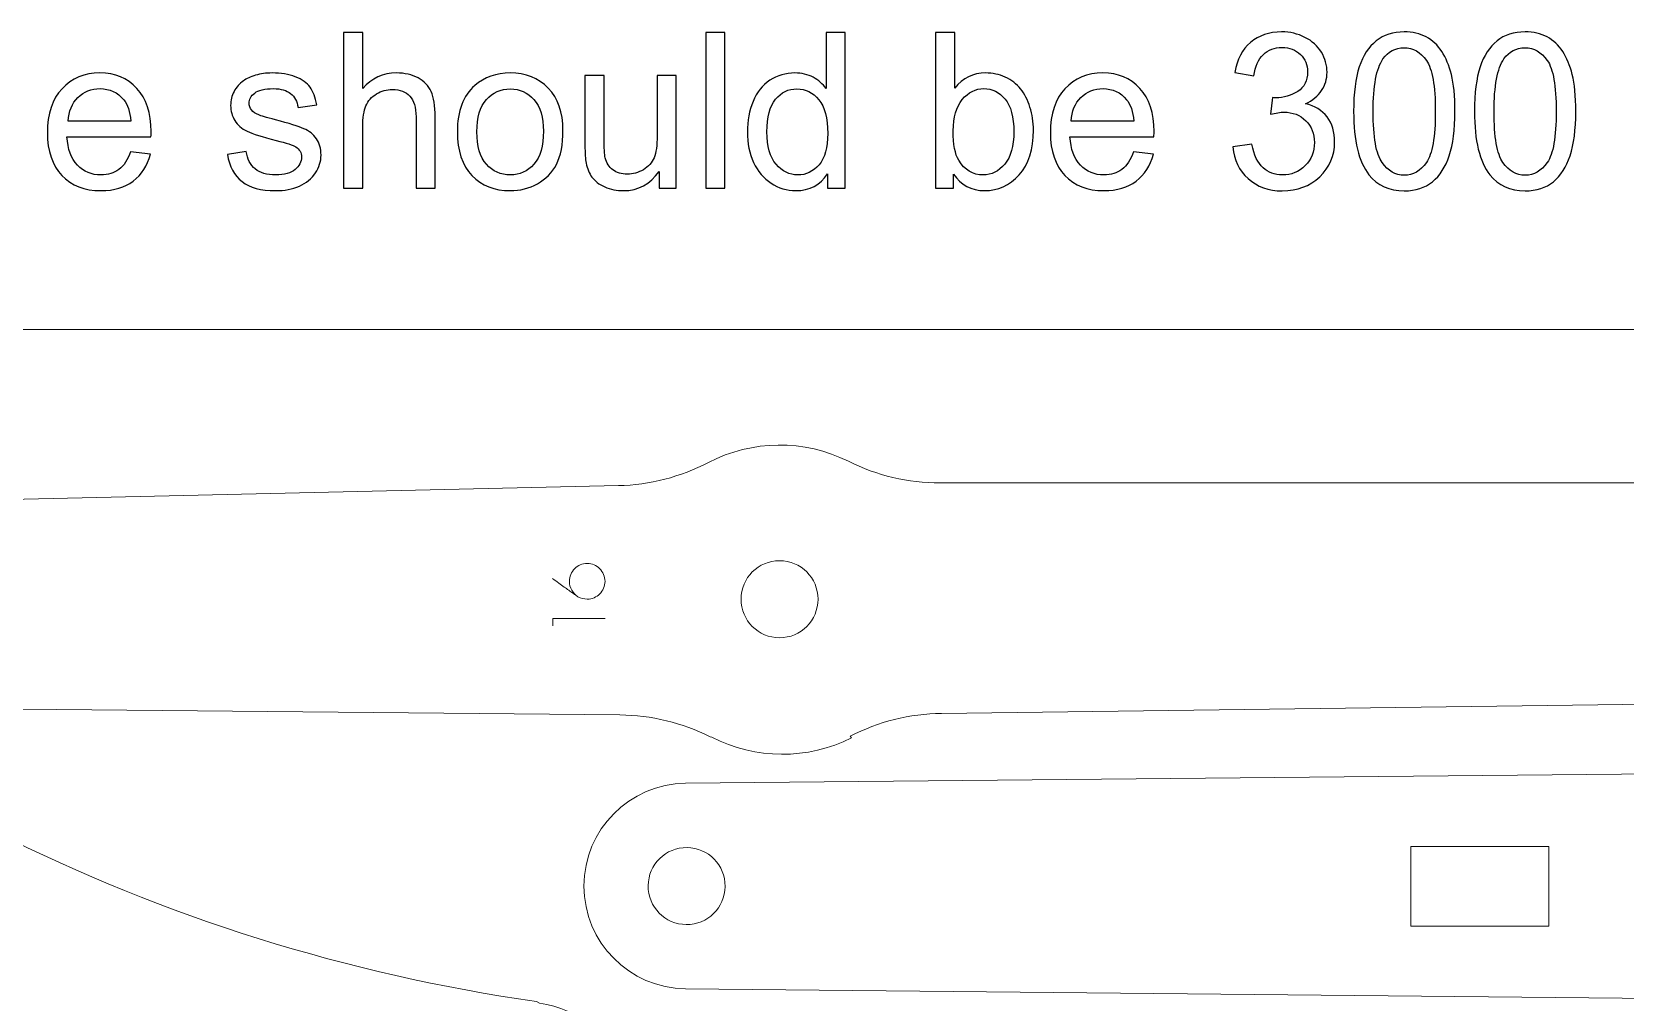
# Model space of a CAD drawing. Header units: centimetres. Extents: x -24 to 24.1, y -20.7 to 0.5.
# Drawn here: x -20.52 to -14.31, y -3.33 to 0.44 of the extents above; entities that cross this region are included whole.
import ezdxf

# ---------------------------------------------------------------- set-up
doc = ezdxf.new("R2010")
doc.units = ezdxf.units.CM
doc.header["$MEASUREMENT"] = 0
doc.layers.add('Layer 1', color=7, linetype='Continuous')

msp = doc.modelspace()

# ---------------------------------------------------------------- linework, layer by layer
at = {"layer": 'Layer 1', "color": 250, "lineweight": 9}
msp.add_lwpolyline([(-23.96322, -20.71493), (6.03678, -20.71493), (6.03678, -0.71493), (-23.96322, -0.71493), (-23.96322, -20.71493)], close=True, dxfattribs=at)
at = {"layer": 'Layer 1', "color": 250}
for points, knots in [([(-19.30356, -0.16444), (-19.30356, -0.16444), (-19.30356, 0.44178), (-19.30356, 0.44178), (-19.30356, 0.44178), (-19.30356, 0.44178), (-19.22905, 0.44178), (-19.22905, 0.44178), (-19.22905, 0.44178), (-19.22905, 0.44178), (-19.22905, 0.22362), (-19.22905, 0.22362), (-19.22905, 0.22362), (-19.19448, 0.26412), (-19.15088, 0.2843), (-19.0981, 0.2843), (-19.0981, 0.2843), (-19.06579, 0.2843), (-19.03771, 0.27795), (-19.01372, 0.2651), (-19.01372, 0.2651), (-18.98987, 0.25226), (-18.97279, 0.23462), (-18.96249, 0.21205), (-18.96249, 0.21205), (-18.95219, 0.18947), (-18.94711, 0.15659), (-18.94711, 0.11369), (-18.94711, 0.11369), (-18.94711, 0.11369), (-18.94711, -0.16444), (-18.94711, -0.16444), (-18.94711, -0.16444), (-18.94711, -0.16444), (-19.02162, -0.16444), (-19.02162, -0.16444), (-19.02162, -0.16444), (-19.02162, -0.16444), (-19.02162, 0.11341), (-19.02162, 0.11341), (-19.02162, 0.11341), (-19.02162, 0.15052), (-19.02966, 0.17761), (-19.04561, 0.19455), (-19.04561, 0.19455), (-19.06169, 0.21148), (-19.08427, 0.21995), (-19.11362, 0.21995), (-19.11362, 0.21995), (-19.1355, 0.21995), (-19.1561, 0.2143), (-19.17543, 0.20287), (-19.17543, 0.20287), (-19.19476, 0.19144), (-19.20845, 0.17592), (-19.21678, 0.15631), (-19.21678, 0.15631), (-19.22496, 0.13683), (-19.22905, 0.10988), (-19.22905, 0.07545), (-19.22905, 0.07545), (-19.22905, 0.07545), (-19.22905, -0.16444), (-19.22905, -0.16444), (-19.22905, -0.16444), (-19.22905, -0.16444), (-19.30356, -0.16444), (-19.30356, -0.16444)], [0, 0, 0, 0, 0.05555556, 0.05555556, 0.05555556, 0.05555556, 0.11111111, 0.11111111, 0.11111111, 0.11111111, 0.16666667, 0.16666667, 0.16666667, 0.16666667, 0.22222222, 0.22222222, 0.22222222, 0.22222222, 0.27777778, 0.27777778, 0.27777778, 0.27777778, 0.33333333, 0.33333333, 0.33333333, 0.33333333, 0.38888889, 0.38888889, 0.38888889, 0.38888889, 0.44444444, 0.44444444, 0.44444444, 0.44444444, 0.5, 0.5, 0.5, 0.5, 0.55555556, 0.55555556, 0.55555556, 0.55555556, 0.61111111, 0.61111111, 0.61111111, 0.61111111, 0.66666667, 0.66666667, 0.66666667, 0.66666667, 0.72222222, 0.72222222, 0.72222222, 0.72222222, 0.77777778, 0.77777778, 0.77777778, 0.77777778, 0.83333333, 0.83333333, 0.83333333, 0.83333333, 0.88888889, 0.88888889, 0.88888889, 0.88888889, 1, 1, 1, 1]), ([(-17.89258, -0.16444), (-17.89258, -0.16444), (-17.89258, 0.44178), (-17.89258, 0.44178), (-17.89258, 0.44178), (-17.89258, 0.44178), (-17.81808, 0.44178), (-17.81808, 0.44178), (-17.81808, 0.44178), (-17.81808, 0.44178), (-17.81808, -0.16444), (-17.81808, -0.16444), (-17.81808, -0.16444), (-17.81808, -0.16444), (-17.89258, -0.16444), (-17.89258, -0.16444)], [0, 0, 0, 0, 0.2, 0.2, 0.2, 0.2, 0.4, 0.4, 0.4, 0.4, 0.6, 0.6, 0.6, 0.6, 1, 1, 1, 1]), ([(-17.41916, -0.16444), (-17.41916, -0.16444), (-17.41916, -0.1087), (-17.41916, -0.1087), (-17.41916, -0.1087), (-17.44695, -0.15202), (-17.48788, -0.17375), (-17.54192, -0.17375), (-17.54192, -0.17375), (-17.57692, -0.17375), (-17.60909, -0.16416), (-17.6383, -0.14483), (-17.6383, -0.14483), (-17.66765, -0.12563), (-17.69037, -0.09868), (-17.7066, -0.06425), (-17.7066, -0.06425), (-17.72269, -0.02968), (-17.73073, 0.00997), (-17.73073, 0.05485), (-17.73073, 0.05485), (-17.73073, 0.09859), (-17.72339, 0.13824), (-17.70886, 0.17395), (-17.70886, 0.17395), (-17.69418, 0.20951), (-17.67231, 0.23688), (-17.6431, 0.25579), (-17.6431, 0.25579), (-17.61403, 0.27484), (-17.58129, 0.2843), (-17.54531, 0.2843), (-17.54531, 0.2843), (-17.51878, 0.2843), (-17.49521, 0.27865), (-17.47461, 0.2675), (-17.47461, 0.2675), (-17.45401, 0.25635), (-17.43722, 0.24168), (-17.42424, 0.22376), (-17.42424, 0.22376), (-17.42424, 0.22376), (-17.42424, 0.44178), (-17.42424, 0.44178), (-17.42424, 0.44178), (-17.42424, 0.44178), (-17.34973, 0.44178), (-17.34973, 0.44178), (-17.34973, 0.44178), (-17.34973, 0.44178), (-17.34973, -0.16444), (-17.34973, -0.16444), (-17.34973, -0.16444), (-17.34973, -0.16444), (-17.41916, -0.16444), (-17.41916, -0.16444)], [0, 0, 0, 0, 0.06666667, 0.06666667, 0.06666667, 0.06666667, 0.13333333, 0.13333333, 0.13333333, 0.13333333, 0.2, 0.2, 0.2, 0.2, 0.26666667, 0.26666667, 0.26666667, 0.26666667, 0.33333333, 0.33333333, 0.33333333, 0.33333333, 0.4, 0.4, 0.4, 0.4, 0.46666667, 0.46666667, 0.46666667, 0.46666667, 0.53333333, 0.53333333, 0.53333333, 0.53333333, 0.6, 0.6, 0.6, 0.6, 0.66666667, 0.66666667, 0.66666667, 0.66666667, 0.73333333, 0.73333333, 0.73333333, 0.73333333, 0.8, 0.8, 0.8, 0.8, 0.86666667, 0.86666667, 0.86666667, 0.86666667, 1, 1, 1, 1]), ([(-16.92809, -0.16444), (-16.92809, -0.16444), (-16.99752, -0.16444), (-16.99752, -0.16444), (-16.99752, -0.16444), (-16.99752, -0.16444), (-16.99752, 0.44178), (-16.99752, 0.44178), (-16.99752, 0.44178), (-16.99752, 0.44178), (-16.92301, 0.44178), (-16.92301, 0.44178), (-16.92301, 0.44178), (-16.92301, 0.44178), (-16.92301, 0.22545), (-16.92301, 0.22545), (-16.92301, 0.22545), (-16.89154, 0.26468), (-16.85147, 0.2843), (-16.80264, 0.2843), (-16.80264, 0.2843), (-16.77569, 0.2843), (-16.75001, 0.27893), (-16.72588, 0.26807), (-16.72588, 0.26807), (-16.70175, 0.2572), (-16.68199, 0.24182), (-16.66633, 0.22221), (-16.66633, 0.22221), (-16.65081, 0.20245), (-16.63853, 0.17874), (-16.62978, 0.15094), (-16.62978, 0.15094), (-16.62089, 0.12329), (-16.61651, 0.09351), (-16.61651, 0.0619), (-16.61651, 0.0619), (-16.61651, -0.01317), (-16.63514, -0.07131), (-16.67225, -0.11223), (-16.67225, -0.11223), (-16.70951, -0.15329), (-16.7541, -0.17375), (-16.80617, -0.17375), (-16.80617, -0.17375), (-16.85796, -0.17375), (-16.8986, -0.15216), (-16.92809, -0.10912), (-16.92809, -0.10912), (-16.92809, -0.10912), (-16.92809, -0.16444), (-16.92809, -0.16444)], [0, 0, 0, 0, 0.07142857, 0.07142857, 0.07142857, 0.07142857, 0.14285714, 0.14285714, 0.14285714, 0.14285714, 0.21428571, 0.21428571, 0.21428571, 0.21428571, 0.28571429, 0.28571429, 0.28571429, 0.28571429, 0.35714286, 0.35714286, 0.35714286, 0.35714286, 0.42857143, 0.42857143, 0.42857143, 0.42857143, 0.5, 0.5, 0.5, 0.5, 0.57142857, 0.57142857, 0.57142857, 0.57142857, 0.64285714, 0.64285714, 0.64285714, 0.64285714, 0.71428571, 0.71428571, 0.71428571, 0.71428571, 0.78571429, 0.78571429, 0.78571429, 0.78571429, 0.85714286, 0.85714286, 0.85714286, 0.85714286, 1, 1, 1, 1]), ([(-15.83998, -0.00357), (-15.83998, -0.00357), (-15.76547, 0.00659), (-15.76547, 0.00659), (-15.76547, 0.00659), (-15.75687, -0.03575), (-15.74247, -0.06623), (-15.72201, -0.08485), (-15.72201, -0.08485), (-15.70155, -0.10348), (-15.67643, -0.11279), (-15.64666, -0.11279), (-15.64666, -0.11279), (-15.61138, -0.11279), (-15.5816, -0.10066), (-15.55762, -0.07639), (-15.55762, -0.07639), (-15.53363, -0.05212), (-15.52163, -0.02206), (-15.52163, 0.01378), (-15.52163, 0.01378), (-15.52163, 0.04793), (-15.53278, 0.07616), (-15.55522, 0.09845), (-15.55522, 0.09845), (-15.57751, 0.12061), (-15.60588, 0.13175), (-15.64045, 0.13175), (-15.64045, 0.13175), (-15.65456, 0.13175), (-15.67206, 0.12893), (-15.69308, 0.12343), (-15.69308, 0.12343), (-15.69308, 0.12343), (-15.68476, 0.18862), (-15.68476, 0.18862), (-15.68476, 0.18862), (-15.67982, 0.18806), (-15.67573, 0.18777), (-15.67276, 0.18777), (-15.67276, 0.18777), (-15.64087, 0.18777), (-15.61237, 0.1961), (-15.58683, 0.21261), (-15.58683, 0.21261), (-15.56143, 0.22912), (-15.54873, 0.25452), (-15.54873, 0.28881), (-15.54873, 0.28881), (-15.54873, 0.31605), (-15.55804, 0.33862), (-15.57652, 0.35654), (-15.57652, 0.35654), (-15.59501, 0.37447), (-15.61886, 0.38336), (-15.64807, 0.38336), (-15.64807, 0.38336), (-15.67714, 0.38336), (-15.70127, 0.37418), (-15.7206, 0.35584), (-15.7206, 0.35584), (-15.73993, 0.33749), (-15.75235, 0.30998), (-15.75785, 0.27329), (-15.75785, 0.27329), (-15.75785, 0.27329), (-15.83236, 0.28684), (-15.83236, 0.28684), (-15.83236, 0.28684), (-15.82319, 0.33679), (-15.80259, 0.37559), (-15.77027, 0.40311), (-15.77027, 0.40311), (-15.7381, 0.43063), (-15.69788, 0.44432), (-15.6499, 0.44432), (-15.6499, 0.44432), (-15.61688, 0.44432), (-15.5864, 0.43726), (-15.5586, 0.42301), (-15.5586, 0.42301), (-15.53066, 0.4089), (-15.50936, 0.38956), (-15.49468, 0.36515), (-15.49468, 0.36515), (-15.47986, 0.3406), (-15.47253, 0.31463), (-15.47253, 0.28712), (-15.47253, 0.28712), (-15.47253, 0.26101), (-15.47958, 0.2373), (-15.49355, 0.21586), (-15.49355, 0.21586), (-15.50766, 0.19441), (-15.52855, 0.17733), (-15.55606, 0.16463), (-15.55606, 0.16463), (-15.52022, 0.15645), (-15.49242, 0.13923), (-15.47253, 0.11313), (-15.47253, 0.11313), (-15.45277, 0.08716), (-15.44289, 0.05442), (-15.44289, 0.01534), (-15.44289, 0.01534), (-15.44289, -0.03758), (-15.46222, -0.0826), (-15.50075, -0.11943), (-15.50075, -0.11943), (-15.53941, -0.15626), (-15.58824, -0.1746), (-15.64722, -0.1746), (-15.64722, -0.1746), (-15.70042, -0.1746), (-15.74459, -0.15865), (-15.77973, -0.1269), (-15.77973, -0.1269), (-15.815, -0.09515), (-15.83504, -0.05409), (-15.83998, -0.00357)], [0, 0, 0, 0, 0.03225806, 0.03225806, 0.03225806, 0.03225806, 0.06451613, 0.06451613, 0.06451613, 0.06451613, 0.09677419, 0.09677419, 0.09677419, 0.09677419, 0.12903226, 0.12903226, 0.12903226, 0.12903226, 0.16129032, 0.16129032, 0.16129032, 0.16129032, 0.19354839, 0.19354839, 0.19354839, 0.19354839, 0.22580645, 0.22580645, 0.22580645, 0.22580645, 0.25806452, 0.25806452, 0.25806452, 0.25806452, 0.29032258, 0.29032258, 0.29032258, 0.29032258, 0.32258065, 0.32258065, 0.32258065, 0.32258065, 0.35483871, 0.35483871, 0.35483871, 0.35483871, 0.38709677, 0.38709677, 0.38709677, 0.38709677, 0.41935484, 0.41935484, 0.41935484, 0.41935484, 0.4516129, 0.4516129, 0.4516129, 0.4516129, 0.48387097, 0.48387097, 0.48387097, 0.48387097, 0.51612903, 0.51612903, 0.51612903, 0.51612903, 0.5483871, 0.5483871, 0.5483871, 0.5483871, 0.58064516, 0.58064516, 0.58064516, 0.58064516, 0.61290323, 0.61290323, 0.61290323, 0.61290323, 0.64516129, 0.64516129, 0.64516129, 0.64516129, 0.67741935, 0.67741935, 0.67741935, 0.67741935, 0.70967742, 0.70967742, 0.70967742, 0.70967742, 0.74193548, 0.74193548, 0.74193548, 0.74193548, 0.77419355, 0.77419355, 0.77419355, 0.77419355, 0.80645161, 0.80645161, 0.80645161, 0.80645161, 0.83870968, 0.83870968, 0.83870968, 0.83870968, 0.87096774, 0.87096774, 0.87096774, 0.87096774, 0.90322581, 0.90322581, 0.90322581, 0.90322581, 0.93548387, 0.93548387, 0.93548387, 0.93548387, 1, 1, 1, 1]), ([(-15.36909, 0.13472), (-15.36909, 0.20626), (-15.36175, 0.26412), (-15.34708, 0.30786), (-15.34708, 0.30786), (-15.33226, 0.35175), (-15.31039, 0.38547), (-15.28132, 0.40904), (-15.28132, 0.40904), (-15.25239, 0.4326), (-15.21584, 0.44432), (-15.17182, 0.44432), (-15.17182, 0.44432), (-15.13936, 0.44432), (-15.11086, 0.43782), (-15.08616, 0.4247), (-15.08616, 0.4247), (-15.06161, 0.41158), (-15.04129, 0.39267), (-15.02548, 0.36797), (-15.02548, 0.36797), (-15.00968, 0.34342), (-14.99726, 0.31336), (-14.98823, 0.27795), (-14.98823, 0.27795), (-14.97906, 0.24253), (-14.97454, 0.19469), (-14.97454, 0.13472), (-14.97454, 0.13472), (-14.97454, 0.0636), (-14.98188, 0.00602), (-14.99641, -0.03772), (-14.99641, -0.03772), (-15.01095, -0.08161), (-15.03282, -0.11533), (-15.06189, -0.13904), (-15.06189, -0.13904), (-15.09082, -0.16275), (-15.12751, -0.1746), (-15.17182, -0.1746), (-15.17182, -0.1746), (-15.23009, -0.1746), (-15.27596, -0.15386), (-15.30926, -0.11223), (-15.30926, -0.11223), (-15.34919, -0.06143), (-15.36909, 0.02084), (-15.36909, 0.13472)], [0, 0, 0, 0, 0.07692308, 0.07692308, 0.07692308, 0.07692308, 0.15384615, 0.15384615, 0.15384615, 0.15384615, 0.23076923, 0.23076923, 0.23076923, 0.23076923, 0.30769231, 0.30769231, 0.30769231, 0.30769231, 0.38461538, 0.38461538, 0.38461538, 0.38461538, 0.46153846, 0.46153846, 0.46153846, 0.46153846, 0.53846154, 0.53846154, 0.53846154, 0.53846154, 0.61538462, 0.61538462, 0.61538462, 0.61538462, 0.69230769, 0.69230769, 0.69230769, 0.69230769, 0.76923077, 0.76923077, 0.76923077, 0.76923077, 0.84615385, 0.84615385, 0.84615385, 0.84615385, 1, 1, 1, 1]), ([(-14.8982, 0.13472), (-14.8982, 0.20626), (-14.89086, 0.26412), (-14.87619, 0.30786), (-14.87619, 0.30786), (-14.86137, 0.35175), (-14.8395, 0.38547), (-14.81043, 0.40904), (-14.81043, 0.40904), (-14.7815, 0.4326), (-14.74495, 0.44432), (-14.70093, 0.44432), (-14.70093, 0.44432), (-14.66847, 0.44432), (-14.63997, 0.43782), (-14.61527, 0.4247), (-14.61527, 0.4247), (-14.59072, 0.41158), (-14.5704, 0.39267), (-14.55459, 0.36797), (-14.55459, 0.36797), (-14.53879, 0.34342), (-14.52637, 0.31336), (-14.51734, 0.27795), (-14.51734, 0.27795), (-14.50817, 0.24253), (-14.50365, 0.19469), (-14.50365, 0.13472), (-14.50365, 0.13472), (-14.50365, 0.0636), (-14.51099, 0.00602), (-14.52552, -0.03772), (-14.52552, -0.03772), (-14.54006, -0.08161), (-14.56193, -0.11533), (-14.591, -0.13904), (-14.591, -0.13904), (-14.61993, -0.16275), (-14.65662, -0.1746), (-14.70093, -0.1746), (-14.70093, -0.1746), (-14.7592, -0.1746), (-14.80507, -0.15386), (-14.83837, -0.11223), (-14.83837, -0.11223), (-14.8783, -0.06143), (-14.8982, 0.02084), (-14.8982, 0.13472)], [0, 0, 0, 0, 0.07692308, 0.07692308, 0.07692308, 0.07692308, 0.15384615, 0.15384615, 0.15384615, 0.15384615, 0.23076923, 0.23076923, 0.23076923, 0.23076923, 0.30769231, 0.30769231, 0.30769231, 0.30769231, 0.38461538, 0.38461538, 0.38461538, 0.38461538, 0.46153846, 0.46153846, 0.46153846, 0.46153846, 0.53846154, 0.53846154, 0.53846154, 0.53846154, 0.61538462, 0.61538462, 0.61538462, 0.61538462, 0.69230769, 0.69230769, 0.69230769, 0.69230769, 0.76923077, 0.76923077, 0.76923077, 0.76923077, 0.84615385, 0.84615385, 0.84615385, 0.84615385, 1, 1, 1, 1]), ([(-15.29289, 0.13443), (-15.29289, 0.03467), (-15.28132, -0.03165), (-15.25803, -0.06439), (-15.25803, -0.06439), (-15.23475, -0.09727), (-15.20596, -0.11364), (-15.17182, -0.11364), (-15.17182, -0.11364), (-15.13767, -0.11364), (-15.10888, -0.09713), (-15.0856, -0.06425), (-15.0856, -0.06425), (-15.06231, -0.03123), (-15.05074, 0.03495), (-15.05074, 0.13443), (-15.05074, 0.13443), (-15.05074, 0.2342), (-15.06231, 0.30052), (-15.0856, 0.33326), (-15.0856, 0.33326), (-15.10874, 0.36614), (-15.13781, 0.38251), (-15.17266, 0.38251), (-15.17266, 0.38251), (-15.20681, 0.38251), (-15.23419, 0.36797), (-15.25465, 0.33905), (-15.25465, 0.33905), (-15.28019, 0.30222), (-15.29289, 0.23392), (-15.29289, 0.13443)], [0, 0, 0, 0, 0.11111111, 0.11111111, 0.11111111, 0.11111111, 0.22222222, 0.22222222, 0.22222222, 0.22222222, 0.33333333, 0.33333333, 0.33333333, 0.33333333, 0.44444444, 0.44444444, 0.44444444, 0.44444444, 0.55555556, 0.55555556, 0.55555556, 0.55555556, 0.66666667, 0.66666667, 0.66666667, 0.66666667, 0.77777778, 0.77777778, 0.77777778, 0.77777778, 1, 1, 1, 1]), ([(-14.822, 0.13443), (-14.822, 0.03467), (-14.81043, -0.03165), (-14.78714, -0.06439), (-14.78714, -0.06439), (-14.76386, -0.09727), (-14.73507, -0.11364), (-14.70093, -0.11364), (-14.70093, -0.11364), (-14.66678, -0.11364), (-14.63799, -0.09713), (-14.61471, -0.06425), (-14.61471, -0.06425), (-14.59142, -0.03123), (-14.57985, 0.03495), (-14.57985, 0.13443), (-14.57985, 0.13443), (-14.57985, 0.2342), (-14.59142, 0.30052), (-14.61471, 0.33326), (-14.61471, 0.33326), (-14.63785, 0.36614), (-14.66692, 0.38251), (-14.70177, 0.38251), (-14.70177, 0.38251), (-14.73592, 0.38251), (-14.7633, 0.36797), (-14.78376, 0.33905), (-14.78376, 0.33905), (-14.8093, 0.30222), (-14.822, 0.23392), (-14.822, 0.13443)], [0, 0, 0, 0, 0.11111111, 0.11111111, 0.11111111, 0.11111111, 0.22222222, 0.22222222, 0.22222222, 0.22222222, 0.33333333, 0.33333333, 0.33333333, 0.33333333, 0.44444444, 0.44444444, 0.44444444, 0.44444444, 0.55555556, 0.55555556, 0.55555556, 0.55555556, 0.66666667, 0.66666667, 0.66666667, 0.66666667, 0.77777778, 0.77777778, 0.77777778, 0.77777778, 1, 1, 1, 1]), ([(-20.1333, -0.0222), (-20.1333, -0.0222), (-20.05625, -0.03236), (-20.05625, -0.03236), (-20.05625, -0.03236), (-20.06825, -0.07709), (-20.09068, -0.11195), (-20.12342, -0.13664), (-20.12342, -0.13664), (-20.15616, -0.16134), (-20.19793, -0.17375), (-20.24887, -0.17375), (-20.24887, -0.17375), (-20.31293, -0.17375), (-20.36373, -0.154), (-20.40127, -0.11449), (-20.40127, -0.11449), (-20.43881, -0.07512), (-20.45757, -0.01966), (-20.45757, 0.0516), (-20.45757, 0.0516), (-20.45757, 0.12526), (-20.43866, 0.18255), (-20.40071, 0.22319), (-20.40071, 0.22319), (-20.36275, 0.26398), (-20.3135, 0.2843), (-20.25296, 0.2843), (-20.25296, 0.2843), (-20.1944, 0.2843), (-20.14656, 0.2644), (-20.10945, 0.22446), (-20.10945, 0.22446), (-20.07234, 0.18453), (-20.05371, 0.12837), (-20.05371, 0.05598), (-20.05371, 0.05598), (-20.05371, 0.0516), (-20.05385, 0.04497), (-20.05413, 0.03622), (-20.05413, 0.03622), (-20.05413, 0.03622), (-20.38137, 0.03622), (-20.38137, 0.03622), (-20.38137, 0.03622), (-20.37855, -0.0119), (-20.365, -0.04887), (-20.34045, -0.07441), (-20.34045, -0.07441), (-20.31604, -0.09995), (-20.28542, -0.11279), (-20.24887, -0.11279), (-20.24887, -0.11279), (-20.22163, -0.11279), (-20.19835, -0.1056), (-20.17916, -0.0912), (-20.17916, -0.0912), (-20.15983, -0.07681), (-20.14459, -0.05381), (-20.1333, -0.0222)], [0, 0, 0, 0, 0.0625, 0.0625, 0.0625, 0.0625, 0.125, 0.125, 0.125, 0.125, 0.1875, 0.1875, 0.1875, 0.1875, 0.25, 0.25, 0.25, 0.25, 0.3125, 0.3125, 0.3125, 0.3125, 0.375, 0.375, 0.375, 0.375, 0.4375, 0.4375, 0.4375, 0.4375, 0.5, 0.5, 0.5, 0.5, 0.5625, 0.5625, 0.5625, 0.5625, 0.625, 0.625, 0.625, 0.625, 0.6875, 0.6875, 0.6875, 0.6875, 0.75, 0.75, 0.75, 0.75, 0.8125, 0.8125, 0.8125, 0.8125, 0.875, 0.875, 0.875, 0.875, 1, 1, 1, 1]), ([(-19.75653, -0.03321), (-19.75653, -0.03321), (-19.68287, -0.02135), (-19.68287, -0.02135), (-19.68287, -0.02135), (-19.67878, -0.05085), (-19.66721, -0.07342), (-19.6483, -0.08923), (-19.6483, -0.08923), (-19.62939, -0.10489), (-19.60286, -0.11279), (-19.569, -0.11279), (-19.569, -0.11279), (-19.53471, -0.11279), (-19.50931, -0.10588), (-19.49265, -0.09191), (-19.49265, -0.09191), (-19.47614, -0.07808), (-19.46782, -0.06171), (-19.46782, -0.04294), (-19.46782, -0.04294), (-19.46782, -0.02615), (-19.4753, -0.01289), (-19.49011, -0.00329), (-19.49011, -0.00329), (-19.50056, 0.00334), (-19.52596, 0.01167), (-19.56631, 0.02197), (-19.56631, 0.02197), (-19.62078, 0.03566), (-19.65846, 0.04751), (-19.67963, 0.05753), (-19.67963, 0.05753), (-19.70065, 0.06769), (-19.7166, 0.08152), (-19.72746, 0.0993), (-19.72746, 0.0993), (-19.73833, 0.11694), (-19.74383, 0.13655), (-19.74383, 0.158), (-19.74383, 0.158), (-19.74383, 0.17761), (-19.73932, 0.19568), (-19.73043, 0.21233), (-19.73043, 0.21233), (-19.7214, 0.22898), (-19.70926, 0.24281), (-19.69388, 0.25381), (-19.69388, 0.25381), (-19.68231, 0.26228), (-19.6665, 0.26948), (-19.64661, 0.27541), (-19.64661, 0.27541), (-19.62657, 0.28133), (-19.60526, 0.2843), (-19.5824, 0.2843), (-19.5824, 0.2843), (-19.54797, 0.2843), (-19.51777, 0.27936), (-19.49181, 0.26934), (-19.49181, 0.26934), (-19.4657, 0.25946), (-19.44651, 0.24591), (-19.43409, 0.22898), (-19.43409, 0.22898), (-19.42182, 0.2119), (-19.41321, 0.18919), (-19.40855, 0.16068), (-19.40855, 0.16068), (-19.40855, 0.16068), (-19.48137, 0.15052), (-19.48137, 0.15052), (-19.48137, 0.15052), (-19.48461, 0.17338), (-19.49421, 0.1913), (-19.51001, 0.20414), (-19.51001, 0.20414), (-19.52582, 0.21698), (-19.54811, 0.22333), (-19.57704, 0.22333), (-19.57704, 0.22333), (-19.61105, 0.22333), (-19.63546, 0.21769), (-19.64999, 0.2064), (-19.64999, 0.2064), (-19.66453, 0.19511), (-19.67187, 0.18185), (-19.67187, 0.16675), (-19.67187, 0.16675), (-19.67187, 0.15715), (-19.6689, 0.1484), (-19.66284, 0.14064), (-19.66284, 0.14064), (-19.65677, 0.13274), (-19.64731, 0.12611), (-19.63433, 0.12089), (-19.63433, 0.12089), (-19.62685, 0.11807), (-19.60512, 0.11172), (-19.56871, 0.10184), (-19.56871, 0.10184), (-19.51622, 0.08787), (-19.47953, 0.0763), (-19.45865, 0.06741), (-19.45865, 0.06741), (-19.43776, 0.05852), (-19.42139, 0.04539), (-19.40954, 0.02846), (-19.40954, 0.02846), (-19.39755, 0.01139), (-19.39162, -0.00978), (-19.39162, -0.03518), (-19.39162, -0.03518), (-19.39162, -0.05988), (-19.39882, -0.08316), (-19.41335, -0.10503), (-19.41335, -0.10503), (-19.42788, -0.1269), (-19.44877, -0.14384), (-19.476, -0.15583), (-19.476, -0.15583), (-19.50338, -0.16783), (-19.53428, -0.17375), (-19.56871, -0.17375), (-19.56871, -0.17375), (-19.62572, -0.17375), (-19.66933, -0.1619), (-19.69924, -0.13833), (-19.69924, -0.13833), (-19.72916, -0.11463), (-19.74821, -0.07963), (-19.75653, -0.03321)], [0, 0, 0, 0, 0.02941176, 0.02941176, 0.02941176, 0.02941176, 0.05882353, 0.05882353, 0.05882353, 0.05882353, 0.08823529, 0.08823529, 0.08823529, 0.08823529, 0.11764706, 0.11764706, 0.11764706, 0.11764706, 0.14705882, 0.14705882, 0.14705882, 0.14705882, 0.17647059, 0.17647059, 0.17647059, 0.17647059, 0.20588235, 0.20588235, 0.20588235, 0.20588235, 0.23529412, 0.23529412, 0.23529412, 0.23529412, 0.26470588, 0.26470588, 0.26470588, 0.26470588, 0.29411765, 0.29411765, 0.29411765, 0.29411765, 0.32352941, 0.32352941, 0.32352941, 0.32352941, 0.35294118, 0.35294118, 0.35294118, 0.35294118, 0.38235294, 0.38235294, 0.38235294, 0.38235294, 0.41176471, 0.41176471, 0.41176471, 0.41176471, 0.44117647, 0.44117647, 0.44117647, 0.44117647, 0.47058824, 0.47058824, 0.47058824, 0.47058824, 0.5, 0.5, 0.5, 0.5, 0.52941176, 0.52941176, 0.52941176, 0.52941176, 0.55882353, 0.55882353, 0.55882353, 0.55882353, 0.58823529, 0.58823529, 0.58823529, 0.58823529, 0.61764706, 0.61764706, 0.61764706, 0.61764706, 0.64705882, 0.64705882, 0.64705882, 0.64705882, 0.67647059, 0.67647059, 0.67647059, 0.67647059, 0.70588235, 0.70588235, 0.70588235, 0.70588235, 0.73529412, 0.73529412, 0.73529412, 0.73529412, 0.76470588, 0.76470588, 0.76470588, 0.76470588, 0.79411765, 0.79411765, 0.79411765, 0.79411765, 0.82352941, 0.82352941, 0.82352941, 0.82352941, 0.85294118, 0.85294118, 0.85294118, 0.85294118, 0.88235294, 0.88235294, 0.88235294, 0.88235294, 0.91176471, 0.91176471, 0.91176471, 0.91176471, 0.94117647, 0.94117647, 0.94117647, 0.94117647, 1, 1, 1, 1]), ([(-18.86061, 0.05527), (-18.86061, 0.13641), (-18.83803, 0.19652), (-18.79274, 0.23561), (-18.79274, 0.23561), (-18.75506, 0.26807), (-18.70891, 0.2843), (-18.65459, 0.2843), (-18.65459, 0.2843), (-18.59433, 0.2843), (-18.54494, 0.26454), (-18.50656, 0.22503), (-18.50656, 0.22503), (-18.46832, 0.18566), (-18.44913, 0.13105), (-18.44913, 0.06148), (-18.44913, 0.06148), (-18.44913, 0.00504), (-18.45759, -0.03927), (-18.47453, -0.07159), (-18.47453, -0.07159), (-18.49146, -0.1039), (-18.51616, -0.12902), (-18.54861, -0.14694), (-18.54861, -0.14694), (-18.58093, -0.16486), (-18.61635, -0.17375), (-18.65459, -0.17375), (-18.65459, -0.17375), (-18.71611, -0.17375), (-18.76578, -0.15414), (-18.80374, -0.11477), (-18.80374, -0.11477), (-18.8417, -0.0754), (-18.86061, -0.01867), (-18.86061, 0.05527)], [0, 0, 0, 0, 0.1, 0.1, 0.1, 0.1, 0.2, 0.2, 0.2, 0.2, 0.3, 0.3, 0.3, 0.3, 0.4, 0.4, 0.4, 0.4, 0.5, 0.5, 0.5, 0.5, 0.6, 0.6, 0.6, 0.6, 0.7, 0.7, 0.7, 0.7, 0.8, 0.8, 0.8, 0.8, 1, 1, 1, 1]), ([(-18.07476, -0.16444), (-18.07476, -0.16444), (-18.07476, -0.09911), (-18.07476, -0.09911), (-18.07476, -0.09911), (-18.10891, -0.14892), (-18.15519, -0.17375), (-18.21375, -0.17375), (-18.21375, -0.17375), (-18.23958, -0.17375), (-18.26371, -0.16881), (-18.28614, -0.15894), (-18.28614, -0.15894), (-18.30858, -0.14892), (-18.32523, -0.1365), (-18.3361, -0.12154), (-18.3361, -0.12154), (-18.34696, -0.10644), (-18.35458, -0.0881), (-18.35896, -0.06637), (-18.35896, -0.06637), (-18.36192, -0.05169), (-18.36347, -0.02855), (-18.36347, 0.00306), (-18.36347, 0.00306), (-18.36347, 0.00306), (-18.36347, 0.27498), (-18.36347, 0.27498), (-18.36347, 0.27498), (-18.36347, 0.27498), (-18.28897, 0.27498), (-18.28897, 0.27498), (-18.28897, 0.27498), (-18.28897, 0.27498), (-18.28897, 0.03185), (-18.28897, 0.03185), (-18.28897, 0.03185), (-18.28897, -0.00696), (-18.28741, -0.03321), (-18.28445, -0.04661), (-18.28445, -0.04661), (-18.27979, -0.06623), (-18.26992, -0.08147), (-18.25468, -0.09261), (-18.25468, -0.09261), (-18.23958, -0.10376), (-18.22095, -0.10941), (-18.19865, -0.10941), (-18.19865, -0.10941), (-18.17636, -0.10941), (-18.15547, -0.10376), (-18.136, -0.09233), (-18.136, -0.09233), (-18.11653, -0.0809), (-18.1027, -0.06524), (-18.09451, -0.04562), (-18.09451, -0.04562), (-18.08647, -0.02601), (-18.08238, 0.00264), (-18.08238, 0.04003), (-18.08238, 0.04003), (-18.08238, 0.04003), (-18.08238, 0.27498), (-18.08238, 0.27498), (-18.08238, 0.27498), (-18.08238, 0.27498), (-18.00787, 0.27498), (-18.00787, 0.27498), (-18.00787, 0.27498), (-18.00787, 0.27498), (-18.00787, -0.16444), (-18.00787, -0.16444), (-18.00787, -0.16444), (-18.00787, -0.16444), (-18.07476, -0.16444), (-18.07476, -0.16444)], [0, 0, 0, 0, 0.05, 0.05, 0.05, 0.05, 0.1, 0.1, 0.1, 0.1, 0.15, 0.15, 0.15, 0.15, 0.2, 0.2, 0.2, 0.2, 0.25, 0.25, 0.25, 0.25, 0.3, 0.3, 0.3, 0.3, 0.35, 0.35, 0.35, 0.35, 0.4, 0.4, 0.4, 0.4, 0.45, 0.45, 0.45, 0.45, 0.5, 0.5, 0.5, 0.5, 0.55, 0.55, 0.55, 0.55, 0.6, 0.6, 0.6, 0.6, 0.65, 0.65, 0.65, 0.65, 0.7, 0.7, 0.7, 0.7, 0.75, 0.75, 0.75, 0.75, 0.8, 0.8, 0.8, 0.8, 0.85, 0.85, 0.85, 0.85, 0.9, 0.9, 0.9, 0.9, 1, 1, 1, 1]), ([(-16.22606, -0.0222), (-16.22606, -0.0222), (-16.14901, -0.03236), (-16.14901, -0.03236), (-16.14901, -0.03236), (-16.16101, -0.07709), (-16.18344, -0.11195), (-16.21618, -0.13664), (-16.21618, -0.13664), (-16.24892, -0.16134), (-16.29069, -0.17375), (-16.34163, -0.17375), (-16.34163, -0.17375), (-16.40569, -0.17375), (-16.45649, -0.154), (-16.49403, -0.11449), (-16.49403, -0.11449), (-16.53157, -0.07512), (-16.55033, -0.01966), (-16.55033, 0.0516), (-16.55033, 0.0516), (-16.55033, 0.12526), (-16.53142, 0.18255), (-16.49347, 0.22319), (-16.49347, 0.22319), (-16.45551, 0.26398), (-16.40626, 0.2843), (-16.34572, 0.2843), (-16.34572, 0.2843), (-16.28716, 0.2843), (-16.23932, 0.2644), (-16.20221, 0.22446), (-16.20221, 0.22446), (-16.1651, 0.18453), (-16.14647, 0.12837), (-16.14647, 0.05598), (-16.14647, 0.05598), (-16.14647, 0.0516), (-16.14661, 0.04497), (-16.14689, 0.03622), (-16.14689, 0.03622), (-16.14689, 0.03622), (-16.47413, 0.03622), (-16.47413, 0.03622), (-16.47413, 0.03622), (-16.47131, -0.0119), (-16.45776, -0.04887), (-16.43321, -0.07441), (-16.43321, -0.07441), (-16.4088, -0.09995), (-16.37818, -0.11279), (-16.34163, -0.11279), (-16.34163, -0.11279), (-16.31439, -0.11279), (-16.29111, -0.1056), (-16.27192, -0.0912), (-16.27192, -0.0912), (-16.25259, -0.07681), (-16.23735, -0.05381), (-16.22606, -0.0222)], [0, 0, 0, 0, 0.0625, 0.0625, 0.0625, 0.0625, 0.125, 0.125, 0.125, 0.125, 0.1875, 0.1875, 0.1875, 0.1875, 0.25, 0.25, 0.25, 0.25, 0.3125, 0.3125, 0.3125, 0.3125, 0.375, 0.375, 0.375, 0.375, 0.4375, 0.4375, 0.4375, 0.4375, 0.5, 0.5, 0.5, 0.5, 0.5625, 0.5625, 0.5625, 0.5625, 0.625, 0.625, 0.625, 0.625, 0.6875, 0.6875, 0.6875, 0.6875, 0.75, 0.75, 0.75, 0.75, 0.8125, 0.8125, 0.8125, 0.8125, 0.875, 0.875, 0.875, 0.875, 1, 1, 1, 1]), ([(-20.37714, 0.09718), (-20.37714, 0.09718), (-20.13245, 0.09718), (-20.13245, 0.09718), (-20.13245, 0.09718), (-20.1357, 0.13415), (-20.14515, 0.16181), (-20.16053, 0.1803), (-20.16053, 0.1803), (-20.1841, 0.20894), (-20.21486, 0.22333), (-20.25254, 0.22333), (-20.25254, 0.22333), (-20.28669, 0.22333), (-20.31533, 0.2119), (-20.33862, 0.18904), (-20.33862, 0.18904), (-20.36176, 0.16618), (-20.3746, 0.13556), (-20.37714, 0.09718)], [0, 0, 0, 0, 0.16666667, 0.16666667, 0.16666667, 0.16666667, 0.33333333, 0.33333333, 0.33333333, 0.33333333, 0.5, 0.5, 0.5, 0.5, 0.66666667, 0.66666667, 0.66666667, 0.66666667, 1, 1, 1, 1]), ([(-18.78441, 0.05513), (-18.78441, -0.00103), (-18.77213, -0.04308), (-18.74758, -0.07088), (-18.74758, -0.07088), (-18.72288, -0.09882), (-18.69198, -0.11279), (-18.65459, -0.11279), (-18.65459, -0.11279), (-18.61762, -0.11279), (-18.58685, -0.09882), (-18.56216, -0.07074), (-18.56216, -0.07074), (-18.53761, -0.04266), (-18.52533, 0.0001), (-18.52533, 0.05753), (-18.52533, 0.05753), (-18.52533, 0.11172), (-18.53775, 0.15278), (-18.56244, 0.18058), (-18.56244, 0.18058), (-18.58714, 0.20852), (-18.6179, 0.22249), (-18.65459, 0.22249), (-18.65459, 0.22249), (-18.69198, 0.22249), (-18.72288, 0.20866), (-18.74758, 0.18086), (-18.74758, 0.18086), (-18.77213, 0.15306), (-18.78441, 0.11115), (-18.78441, 0.05513)], [0, 0, 0, 0, 0.11111111, 0.11111111, 0.11111111, 0.11111111, 0.22222222, 0.22222222, 0.22222222, 0.22222222, 0.33333333, 0.33333333, 0.33333333, 0.33333333, 0.44444444, 0.44444444, 0.44444444, 0.44444444, 0.55555556, 0.55555556, 0.55555556, 0.55555556, 0.66666667, 0.66666667, 0.66666667, 0.66666667, 0.77777778, 0.77777778, 0.77777778, 0.77777778, 1, 1, 1, 1]), ([(-17.65453, 0.05471), (-17.65453, -0.00146), (-17.64268, -0.04337), (-17.61883, -0.07117), (-17.61883, -0.07117), (-17.59512, -0.09896), (-17.56704, -0.11279), (-17.53473, -0.11279), (-17.53473, -0.11279), (-17.50213, -0.11279), (-17.47447, -0.09953), (-17.45161, -0.073), (-17.45161, -0.073), (-17.42889, -0.04647), (-17.41746, -0.00597), (-17.41746, 0.0485), (-17.41746, 0.0485), (-17.41746, 0.10833), (-17.42903, 0.15236), (-17.45232, 0.18044), (-17.45232, 0.18044), (-17.47546, 0.20852), (-17.5041, 0.22249), (-17.53811, 0.22249), (-17.53811, 0.22249), (-17.57127, 0.22249), (-17.59893, 0.20908), (-17.62123, 0.18213), (-17.62123, 0.18213), (-17.64338, 0.15518), (-17.65453, 0.1127), (-17.65453, 0.05471)], [0, 0, 0, 0, 0.11111111, 0.11111111, 0.11111111, 0.11111111, 0.22222222, 0.22222222, 0.22222222, 0.22222222, 0.33333333, 0.33333333, 0.33333333, 0.33333333, 0.44444444, 0.44444444, 0.44444444, 0.44444444, 0.55555556, 0.55555556, 0.55555556, 0.55555556, 0.66666667, 0.66666667, 0.66666667, 0.66666667, 0.77777778, 0.77777778, 0.77777778, 0.77777778, 1, 1, 1, 1]), ([(-16.92894, 0.05852), (-16.92894, 0.00602), (-16.92174, -0.03194), (-16.90749, -0.05536), (-16.90749, -0.05536), (-16.88406, -0.0936), (-16.85245, -0.11279), (-16.81252, -0.11279), (-16.81252, -0.11279), (-16.77992, -0.11279), (-16.75184, -0.09868), (-16.72828, -0.07046), (-16.72828, -0.07046), (-16.70457, -0.04224), (-16.69272, -0.00019), (-16.69272, 0.05569), (-16.69272, 0.05569), (-16.69272, 0.11299), (-16.704, 0.15518), (-16.72672, 0.18241), (-16.72672, 0.18241), (-16.74944, 0.20965), (-16.77696, 0.22333), (-16.80913, 0.22333), (-16.80913, 0.22333), (-16.84173, 0.22333), (-16.86981, 0.20922), (-16.89338, 0.181), (-16.89338, 0.181), (-16.91708, 0.15278), (-16.92894, 0.112), (-16.92894, 0.05852)], [0, 0, 0, 0, 0.11111111, 0.11111111, 0.11111111, 0.11111111, 0.22222222, 0.22222222, 0.22222222, 0.22222222, 0.33333333, 0.33333333, 0.33333333, 0.33333333, 0.44444444, 0.44444444, 0.44444444, 0.44444444, 0.55555556, 0.55555556, 0.55555556, 0.55555556, 0.66666667, 0.66666667, 0.66666667, 0.66666667, 0.77777778, 0.77777778, 0.77777778, 0.77777778, 1, 1, 1, 1]), ([(-16.4699, 0.09718), (-16.4699, 0.09718), (-16.22521, 0.09718), (-16.22521, 0.09718), (-16.22521, 0.09718), (-16.22846, 0.13415), (-16.23791, 0.16181), (-16.25329, 0.1803), (-16.25329, 0.1803), (-16.27686, 0.20894), (-16.30762, 0.22333), (-16.3453, 0.22333), (-16.3453, 0.22333), (-16.37945, 0.22333), (-16.40809, 0.2119), (-16.43138, 0.18904), (-16.43138, 0.18904), (-16.45452, 0.16618), (-16.46736, 0.13556), (-16.4699, 0.09718)], [0, 0, 0, 0, 0.16666667, 0.16666667, 0.16666667, 0.16666667, 0.33333333, 0.33333333, 0.33333333, 0.33333333, 0.5, 0.5, 0.5, 0.5, 0.66666667, 0.66666667, 0.66666667, 0.66666667, 1, 1, 1, 1])]:
    msp.add_open_spline(points, degree=3, knots=knots, dxfattribs=at)
at = {"layer": 'Layer 1', "color": 250, "lineweight": 9}
for points, knots in [([(-21.1244, -1.38739), (-21.1244, -1.38739), (-21.1144, -1.38739), (-21.1144, -1.38739), (-21.1144, -1.38739), (-21.1144, -1.38739), (-18.23337, -1.32207), (-18.23337, -1.32207), (-18.23337, -1.32207), (-18.111, -1.3193), (-17.99089, -1.28848), (-17.88231, -1.23198), (-17.88231, -1.23198), (-17.71188, -1.14334), (-17.50931, -1.14165), (-17.33743, -1.22746), (-17.33743, -1.22746), (-17.22646, -1.28285), (-17.10414, -1.31169), (-16.98012, -1.31169), (-16.98012, -1.31169), (-16.98012, -1.31169), (-9.60558, -1.31169), (-9.60558, -1.31169), (-9.60558, -1.31169), (-9.3857, -1.31169), (-9.20704, -1.48916), (-9.20559, -1.70904), (-9.20559, -1.70904), (-9.20415, -1.92894), (-9.38045, -2.10876), (-9.60032, -2.11165), (-9.60032, -2.11165), (-9.60032, -2.11165), (-16.97422, -2.20862), (-16.97422, -2.20862), (-16.97422, -2.20862), (-17.09823, -2.21025), (-17.22017, -2.2407), (-17.33039, -2.29754), (-17.33039, -2.29754), (-17.33039, -2.29754), (-17.32464, -2.30388), (-17.32464, -2.30388), (-17.32464, -2.30388), (-17.49624, -2.39026), (-17.69882, -2.38921), (-17.86953, -2.30111), (-17.86953, -2.30111), (-17.86953, -2.30111), (-17.87528, -2.30016), (-17.87528, -2.30016), (-17.87528, -2.30016), (-17.9846, -2.24511), (-18.1051, -2.21588), (-18.2275, -2.21471), (-18.2275, -2.21471), (-18.2275, -2.21471), (-21.10914, -2.18727), (-21.10914, -2.18727), (-21.10914, -2.18727), (-21.10914, -2.18727), (-21.11914, -2.18727), (-21.11914, -2.18727), (-21.11914, -2.18727), (-21.33754, -2.1852), (-21.51389, -2.00833), (-21.51533, -1.78993), (-21.51533, -1.78993), (-21.51676, -1.57153), (-21.34275, -1.39235), (-21.1244, -1.38739)], [0, 0, 0, 0, 0.05263158, 0.05263158, 0.05263158, 0.05263158, 0.10526316, 0.10526316, 0.10526316, 0.10526316, 0.15789474, 0.15789474, 0.15789474, 0.15789474, 0.21052632, 0.21052632, 0.21052632, 0.21052632, 0.26315789, 0.26315789, 0.26315789, 0.26315789, 0.31578947, 0.31578947, 0.31578947, 0.31578947, 0.36842105, 0.36842105, 0.36842105, 0.36842105, 0.42105263, 0.42105263, 0.42105263, 0.42105263, 0.47368421, 0.47368421, 0.47368421, 0.47368421, 0.52631579, 0.52631579, 0.52631579, 0.52631579, 0.57894737, 0.57894737, 0.57894737, 0.57894737, 0.63157895, 0.63157895, 0.63157895, 0.63157895, 0.68421053, 0.68421053, 0.68421053, 0.68421053, 0.73684211, 0.73684211, 0.73684211, 0.73684211, 0.78947368, 0.78947368, 0.78947368, 0.78947368, 0.84210526, 0.84210526, 0.84210526, 0.84210526, 0.89473684, 0.89473684, 0.89473684, 0.89473684, 1, 1, 1, 1]), ([(-18.55268, -3.33027), (-18.55268, -3.33027), (-18.54022, -3.33652), (-18.54022, -3.33652), (-18.54022, -3.33652), (-18.38848, -3.35828), (-18.26252, -3.46483), (-18.21591, -3.61085), (-18.21591, -3.61085), (-18.1693, -3.75687), (-18.21025, -3.91669), (-18.32132, -4.02232), (-18.32132, -4.02232), (-18.43238, -4.12797), (-18.59405, -4.16084), (-18.73755, -4.10696), (-18.73755, -4.10696), (-21.11561, -3.49761), (-21.7819, -3.77825), (-22.21043, -4.11539), (-22.21043, -4.11539), (-22.21043, -4.11539), (-22.20795, -4.11323), (-22.20795, -4.11323), (-22.20795, -4.11323), (-22.30761, -4.20007), (-22.43586, -4.25405), (-22.5754, -4.26026), (-22.5754, -4.26026), (-22.85216, -4.27259), (-23.10137, -4.09383), (-23.17841, -3.82773), (-23.17841, -3.82773), (-23.21741, -3.69304), (-23.20716, -3.5537), (-23.15636, -3.43111), (-23.15636, -3.43111), (-23.15636, -3.43111), (-23.15818, -3.43559), (-23.15818, -3.43559), (-23.15818, -3.43559), (-22.74359, -2.91196), (-22.89247, -2.125), (-23.0393, -1.91188), (-23.0393, -1.91188), (-23.17528, -1.74706), (-23.15769, -1.50444), (-22.99935, -1.36095), (-22.99935, -1.36095), (-22.84099, -1.21744), (-22.59782, -1.22376), (-22.44713, -1.37527), (-22.44713, -1.37527), (-21.39633, -2.43382), (-20.02933, -3.12005), (-18.55268, -3.33027)], [0, 0, 0, 0, 0.06666667, 0.06666667, 0.06666667, 0.06666667, 0.13333333, 0.13333333, 0.13333333, 0.13333333, 0.2, 0.2, 0.2, 0.2, 0.26666667, 0.26666667, 0.26666667, 0.26666667, 0.33333333, 0.33333333, 0.33333333, 0.33333333, 0.4, 0.4, 0.4, 0.4, 0.46666667, 0.46666667, 0.46666667, 0.46666667, 0.53333333, 0.53333333, 0.53333333, 0.53333333, 0.6, 0.6, 0.6, 0.6, 0.66666667, 0.66666667, 0.66666667, 0.66666667, 0.73333333, 0.73333333, 0.73333333, 0.73333333, 0.8, 0.8, 0.8, 0.8, 0.86666667, 0.86666667, 0.86666667, 0.86666667, 1, 1, 1, 1]), ([(-18.48973, -1.68412), (-18.47298, -1.69617), (-18.45774, -1.70709), (-18.44401, -1.71687), (-18.44401, -1.71687), (-18.43818, -1.72101), (-18.43234, -1.72515), (-18.42651, -1.72929), (-18.42651, -1.72929), (-18.42068, -1.73343), (-18.41532, -1.73724), (-18.41042, -1.74072), (-18.41042, -1.74072), (-18.40553, -1.7442), (-18.40135, -1.74716), (-18.39786, -1.74961), (-18.39786, -1.74961), (-18.39438, -1.75205), (-18.39199, -1.75365), (-18.39067, -1.75441), (-18.39067, -1.75441), (-18.37957, -1.7608), (-18.36762, -1.764), (-18.35483, -1.764), (-18.35483, -1.764), (-18.34523, -1.764), (-18.33625, -1.76217), (-18.32787, -1.7585), (-18.32787, -1.7585), (-18.3195, -1.75483), (-18.31216, -1.74989), (-18.30586, -1.74368), (-18.30586, -1.74368), (-18.29956, -1.73747), (-18.29457, -1.73018), (-18.2909, -1.72181), (-18.2909, -1.72181), (-18.28723, -1.71344), (-18.2854, -1.70444), (-18.2854, -1.69486), (-18.2854, -1.69486), (-18.2854, -1.68525), (-18.28723, -1.67623), (-18.2909, -1.66775), (-18.2909, -1.66775), (-18.29457, -1.6593), (-18.29956, -1.65191), (-18.30586, -1.6456), (-18.30586, -1.6456), (-18.31216, -1.63931), (-18.3195, -1.63432), (-18.32787, -1.63065), (-18.32787, -1.63065), (-18.33625, -1.62697), (-18.34523, -1.62514), (-18.35483, -1.62514), (-18.35483, -1.62514), (-18.36442, -1.62514), (-18.37341, -1.62697), (-18.38178, -1.63065), (-18.38178, -1.63065), (-18.39015, -1.63432), (-18.39749, -1.63931), (-18.40379, -1.6456), (-18.40379, -1.6456), (-18.41009, -1.65191), (-18.41508, -1.6593), (-18.41875, -1.66775), (-18.41875, -1.66775), (-18.42242, -1.67623), (-18.42425, -1.68525), (-18.42425, -1.69486), (-18.42425, -1.69486), (-18.42425, -1.70728), (-18.42115, -1.7188), (-18.41494, -1.72943), (-18.41494, -1.72943), (-18.40873, -1.74006), (-18.40064, -1.74839), (-18.39067, -1.75441), (-18.39067, -1.75441), (-18.40064, -1.74839), (-18.40873, -1.74006), (-18.41494, -1.72943), (-18.41494, -1.72943), (-18.42115, -1.7188), (-18.42425, -1.70728), (-18.42425, -1.69486), (-18.42425, -1.69486), (-18.42425, -1.68525), (-18.42242, -1.67623), (-18.41875, -1.66775), (-18.41875, -1.66775), (-18.41508, -1.6593), (-18.41009, -1.65191), (-18.40379, -1.6456), (-18.40379, -1.6456), (-18.39749, -1.63931), (-18.39015, -1.63432), (-18.38178, -1.63065), (-18.38178, -1.63065), (-18.37341, -1.62697), (-18.36442, -1.62514), (-18.35483, -1.62514), (-18.35483, -1.62514), (-18.34523, -1.62514), (-18.33625, -1.62697), (-18.32787, -1.63065), (-18.32787, -1.63065), (-18.3195, -1.63432), (-18.31216, -1.63931), (-18.30586, -1.6456), (-18.30586, -1.6456), (-18.29956, -1.65191), (-18.29457, -1.6593), (-18.2909, -1.66775), (-18.2909, -1.66775), (-18.28723, -1.67623), (-18.2854, -1.68525), (-18.2854, -1.69486), (-18.2854, -1.69486), (-18.2854, -1.70444), (-18.28723, -1.71344), (-18.2909, -1.72181), (-18.2909, -1.72181), (-18.29457, -1.73018), (-18.29956, -1.73747), (-18.30586, -1.74368), (-18.30586, -1.74368), (-18.31216, -1.74989), (-18.3195, -1.75483), (-18.32787, -1.7585), (-18.32787, -1.7585), (-18.33625, -1.76217), (-18.34523, -1.764), (-18.35483, -1.764), (-18.35483, -1.764), (-18.36762, -1.764), (-18.37957, -1.7608), (-18.39067, -1.75441), (-18.39067, -1.75441), (-18.39199, -1.75365), (-18.39438, -1.75205), (-18.39786, -1.74961), (-18.39786, -1.74961), (-18.40135, -1.74716), (-18.40553, -1.7442), (-18.41042, -1.74072), (-18.41042, -1.74072), (-18.41532, -1.73724), (-18.42068, -1.73343), (-18.42651, -1.72929), (-18.42651, -1.72929), (-18.43234, -1.72515), (-18.43818, -1.72101), (-18.44401, -1.71687), (-18.44401, -1.71687), (-18.45774, -1.70709), (-18.47298, -1.69617), (-18.48973, -1.68412)], [0, 0, 0, 0, 0.02439024, 0.02439024, 0.02439024, 0.02439024, 0.04878049, 0.04878049, 0.04878049, 0.04878049, 0.07317073, 0.07317073, 0.07317073, 0.07317073, 0.09756098, 0.09756098, 0.09756098, 0.09756098, 0.12195122, 0.12195122, 0.12195122, 0.12195122, 0.14634146, 0.14634146, 0.14634146, 0.14634146, 0.17073171, 0.17073171, 0.17073171, 0.17073171, 0.19512195, 0.19512195, 0.19512195, 0.19512195, 0.2195122, 0.2195122, 0.2195122, 0.2195122, 0.24390244, 0.24390244, 0.24390244, 0.24390244, 0.26829268, 0.26829268, 0.26829268, 0.26829268, 0.29268293, 0.29268293, 0.29268293, 0.29268293, 0.31707317, 0.31707317, 0.31707317, 0.31707317, 0.34146341, 0.34146341, 0.34146341, 0.34146341, 0.36585366, 0.36585366, 0.36585366, 0.36585366, 0.3902439, 0.3902439, 0.3902439, 0.3902439, 0.41463415, 0.41463415, 0.41463415, 0.41463415, 0.43902439, 0.43902439, 0.43902439, 0.43902439, 0.46341463, 0.46341463, 0.46341463, 0.46341463, 0.48780488, 0.48780488, 0.48780488, 0.48780488, 0.51219512, 0.51219512, 0.51219512, 0.51219512, 0.53658537, 0.53658537, 0.53658537, 0.53658537, 0.56097561, 0.56097561, 0.56097561, 0.56097561, 0.58536585, 0.58536585, 0.58536585, 0.58536585, 0.6097561, 0.6097561, 0.6097561, 0.6097561, 0.63414634, 0.63414634, 0.63414634, 0.63414634, 0.65853659, 0.65853659, 0.65853659, 0.65853659, 0.68292683, 0.68292683, 0.68292683, 0.68292683, 0.70731707, 0.70731707, 0.70731707, 0.70731707, 0.73170732, 0.73170732, 0.73170732, 0.73170732, 0.75609756, 0.75609756, 0.75609756, 0.75609756, 0.7804878, 0.7804878, 0.7804878, 0.7804878, 0.80487805, 0.80487805, 0.80487805, 0.80487805, 0.82926829, 0.82926829, 0.82926829, 0.82926829, 0.85365854, 0.85365854, 0.85365854, 0.85365854, 0.87804878, 0.87804878, 0.87804878, 0.87804878, 0.90243902, 0.90243902, 0.90243902, 0.90243902, 0.92682927, 0.92682927, 0.92682927, 0.92682927, 0.95121951, 0.95121951, 0.95121951, 0.95121951, 1, 1, 1, 1]), ([(-17.45541, -1.76427), (-17.45541, -1.84713), (-17.52257, -1.91427), (-17.60541, -1.91427), (-17.60541, -1.91427), (-17.68826, -1.91428), (-17.75541, -1.84713), (-17.75541, -1.76429), (-17.75541, -1.76429), (-17.75541, -1.68144), (-17.68826, -1.61429), (-17.60541, -1.61428), (-17.60541, -1.61428), (-17.52257, -1.61428), (-17.45541, -1.68144), (-17.45541, -1.76427)], [0, 0, 0, 0, 0.2, 0.2, 0.2, 0.2, 0.4, 0.4, 0.4, 0.4, 0.6, 0.6, 0.6, 0.6, 1, 1, 1, 1]), ([(-18.4886, -1.83879), (-18.4886, -1.83879), (-18.4886, -1.86786), (-18.4886, -1.86786), (-18.4886, -1.86786), (-18.4886, -1.86786), (-18.4886, -1.83879), (-18.4886, -1.83879), (-18.4886, -1.83879), (-18.4886, -1.83879), (-18.2854, -1.83879), (-18.2854, -1.83879), (-18.2854, -1.83879), (-18.2854, -1.83879), (-18.4886, -1.83879), (-18.4886, -1.83879)], [0, 0, 0, 0, 0.2, 0.2, 0.2, 0.2, 0.4, 0.4, 0.4, 0.4, 0.6, 0.6, 0.6, 0.6, 1, 1, 1, 1]), ([(-10.20707, -2.33619), (-9.95517, -2.2209), (-9.65708, -2.29302), (-9.48578, -2.51073), (-9.48578, -2.51073), (-9.31448, -2.72846), (-9.31451, -3.03516), (-9.48585, -3.25284), (-9.48585, -3.25284), (-9.6572, -3.47053), (-9.9553, -3.54262), (-10.20716, -3.42727), (-10.20716, -3.42727), (-10.30926, -3.38051), (-10.43006, -3.35566), (-10.54234, -3.35455), (-10.54234, -3.35455), (-10.54234, -3.35455), (-17.9713, -3.2809), (-17.9713, -3.2809), (-17.9713, -3.2809), (-18.19066, -3.27873), (-18.36735, -3.10027), (-18.36733, -2.88088), (-18.36733, -2.88088), (-18.3673, -2.6615), (-18.1906, -2.48308), (-17.97123, -2.48094), (-17.97123, -2.48094), (-17.97123, -2.48094), (-10.54225, -2.40865), (-10.54225, -2.40865), (-10.54225, -2.40865), (-10.42997, -2.40756), (-10.30917, -2.38293), (-10.20707, -2.33619)], [0, 0, 0, 0, 0.1, 0.1, 0.1, 0.1, 0.2, 0.2, 0.2, 0.2, 0.3, 0.3, 0.3, 0.3, 0.4, 0.4, 0.4, 0.4, 0.5, 0.5, 0.5, 0.5, 0.6, 0.6, 0.6, 0.6, 0.7, 0.7, 0.7, 0.7, 0.8, 0.8, 0.8, 0.8, 1, 1, 1, 1]), ([(-18.11731, -2.87943), (-18.11813, -2.96228), (-18.05166, -3.03008), (-17.96882, -3.0309), (-17.96882, -3.0309), (-17.88597, -3.03173), (-17.81817, -2.96525), (-17.81735, -2.88242), (-17.81735, -2.88242), (-17.81653, -2.79958), (-17.883, -2.73176), (-17.96584, -2.73093), (-17.96584, -2.73093), (-18.04869, -2.73011), (-18.11649, -2.79661), (-18.11731, -2.87943)], [0, 0, 0, 0, 0.2, 0.2, 0.2, 0.2, 0.4, 0.4, 0.4, 0.4, 0.6, 0.6, 0.6, 0.6, 1, 1, 1, 1]), ([(-15.14645, -3.03653), (-15.14645, -3.03653), (-14.60912, -3.03653), (-14.60912, -3.03653), (-14.60912, -3.03653), (-14.60912, -3.03653), (-14.60912, -2.72657), (-14.60912, -2.72657), (-14.60912, -2.72657), (-14.60912, -2.72657), (-15.14645, -2.72657), (-15.14645, -2.72657), (-15.14645, -2.72657), (-15.14645, -2.72657), (-15.14645, -3.03653), (-15.14645, -3.03653)], [0, 0, 0, 0, 0.2, 0.2, 0.2, 0.2, 0.4, 0.4, 0.4, 0.4, 0.6, 0.6, 0.6, 0.6, 1, 1, 1, 1])]:
    msp.add_open_spline(points, degree=3, knots=knots, dxfattribs=at)

doc.saveas('drawing.dxf')
